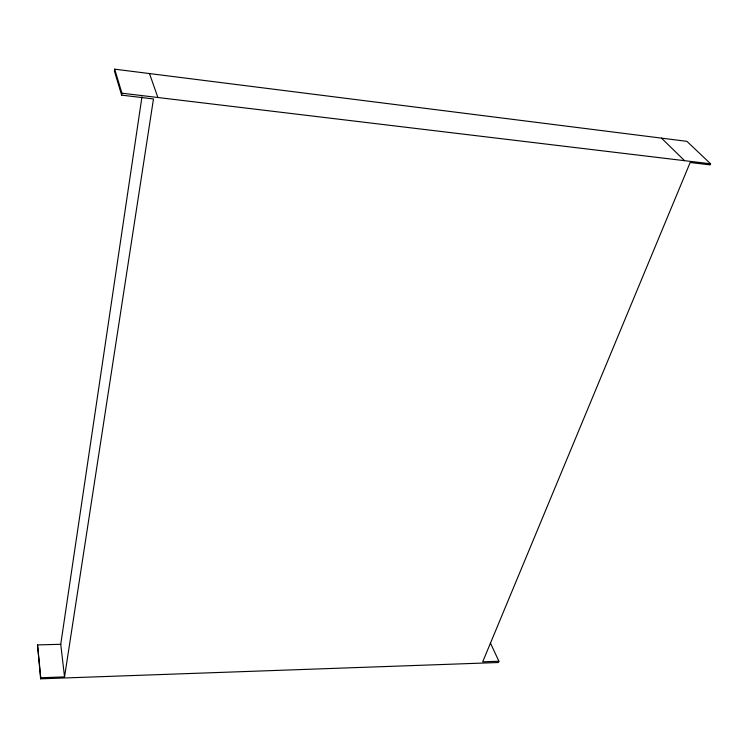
<?xml version="1.0" encoding="UTF-8"?>
<svg xmlns="http://www.w3.org/2000/svg" width="748" height="748" viewBox="0 0 748 748"><rect width="100%" height="100%" fill="white"/><g stroke="black" fill="none" stroke-linecap="round" stroke-linejoin="round"><path stroke-width="1.12" d="M141.952 96.885L60.738 644.299L37.54 644.916L40.616 678.829L498.364 662.513L498.907 661.241L490.333 642.85M498.907 661.241L482.694 661.821L690.17 162.503L710.133 164.887L710.6 163.803L686.907 141.335L114.678 69.171L114.425 71.079L121.644 95.146L153.471 98.942L64.543 676.903L40.766 677.744L40.616 678.829M121.644 95.146L121.915 93.191L114.678 69.171M121.915 93.191L710.6 163.803M661.484 138.128L684.588 160.68M149.478 73.556L157.893 97.502M60.738 644.299L64.543 676.903M37.54 644.916L40.766 677.744"/></g></svg>
